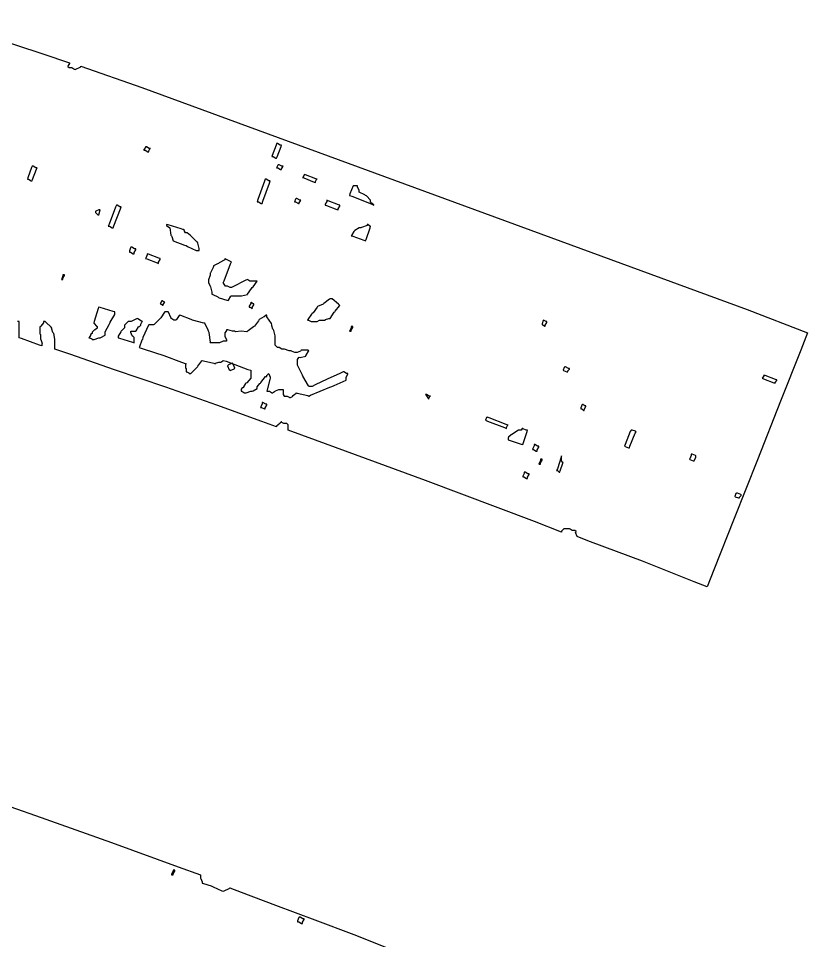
# Model space of a CAD drawing. Extents: x 54 to 303, y 49 to 296.
# Drawn here: x 284.85 to 302.05, y 259.63 to 279.73 of the extents above; entities that cross this region are included whole.
import ezdxf

# ---------------------------------------------------------------- set-up
doc = ezdxf.new("R2010")
doc.units = 0
doc.header["$MEASUREMENT"] = 0

msp = doc.modelspace()

# ---------------------------------------------------------------- linework, layer by layer
at = {"color": 7}
for points in [[(283.034, 279.731), (285.379, 278.959), (285.962, 278.765), (285.962, 278.748), (285.935, 278.704), (285.926, 278.694), (285.926, 278.686), (285.952, 278.658), (285.962, 278.658), (285.997, 278.658), (286.013, 278.658), (286.057, 278.634), (286.067, 278.624), (286.085, 278.616), (286.209, 278.675), (286.209, 278.694), (287.54, 278.227), (300.734, 273.386), (302.048, 272.874), (301.901, 272.501), (301.458, 271.384), (300.954, 270.105), (300.45, 268.826), (300.009, 267.709), (299.861, 267.335), (299.579, 267.451), (298.45, 267.896), (297.32, 268.323), (297.039, 268.428), (297.029, 268.438), (296.993, 268.526), (297.003, 268.534), (297.003, 268.544), (296.977, 268.57), (296.969, 268.57), (296.933, 268.57), (296.915, 268.57), (296.871, 268.596), (296.863, 268.604), (296.835, 268.604), (296.776, 268.604), (296.756, 268.604), (296.738, 268.604), (296.686, 268.552), (296.686, 268.534), (296.095, 268.764), (293.718, 269.66), (291.324, 270.536), (290.725, 270.757), (290.725, 270.784), (290.725, 270.844), (290.725, 270.863), (290.725, 270.873), (290.697, 270.897), (290.689, 270.897), (290.653, 270.897), (290.635, 270.897), (290.591, 270.925), (290.583, 270.933), (290.573, 270.933), (290.548, 270.907), (290.548, 270.897), (290.548, 270.897), (290.477, 270.845), (290.477, 270.827), (290.152, 270.946), (289.176, 271.296), (288.06, 271.689), (286.943, 272.073), (285.968, 272.409), (285.644, 272.521), (285.644, 272.565), (285.644, 272.664), (285.644, 272.697), (285.644, 272.741), (285.618, 272.865), (285.61, 272.874), (285.6, 272.883), (285.574, 272.956), (285.574, 272.98), (285.564, 272.998), (285.449, 273.112), (285.433, 273.12), (285.397, 273.12), (285.397, 273.094), (285.335, 273.024), (285.327, 273.014), (285.317, 273.006), (285.317, 272.856), (285.327, 272.838), (285.327, 272.812), (285.327, 272.754), (285.327, 272.733), (285.335, 272.733), (285.37, 272.645), (285.361, 272.627), (285.361, 272.591), (285.308, 272.609), (284.92, 272.751), (284.868, 272.767), (284.868, 272.812), (284.868, 272.911), (284.868, 272.944), (284.868, 272.988), (284.868, 273.087), (284.868, 273.12), (284.832, 273.12)], [(283.56, 262.931), (285.221, 262.352), (286.88, 261.761), (288.334, 261.233), (288.819, 261.056), (288.819, 261.039), (288.819, 260.999), (288.819, 260.985), (288.827, 260.977), (288.855, 260.904), (288.855, 260.879), (288.881, 260.871), (289.048, 260.818), (289.065, 260.809), (289.092, 260.8), (289.286, 260.712), (289.314, 260.703), (289.33, 260.712), (289.445, 260.765), (289.454, 260.773), (289.702, 260.68), (290.449, 260.4), (291.306, 260.081), (292.162, 259.756), (292.91, 259.462)]]:
    msp.add_lwpolyline(points, dxfattribs=at)
for points in [[(287.584, 276.86), (287.61, 276.86), (287.669, 276.824), (287.69, 276.824), (287.69, 276.842), (287.716, 276.886), (287.726, 276.895), (287.698, 276.895), (287.639, 276.931), (287.62, 276.931), (287.62, 276.914), (287.584, 276.874), (287.584, 276.86)], [(290.372, 276.718), (290.398, 276.718), (290.456, 276.684), (290.477, 276.684), (290.485, 276.711), (290.573, 276.94), (290.583, 276.967), (290.555, 276.967), (290.496, 277.001), (290.477, 277.001), (290.467, 276.967), (290.38, 276.746), (290.372, 276.718)], [(285.044, 276.225), (285.071, 276.225), (285.13, 276.189), (285.151, 276.189), (285.159, 276.217), (285.247, 276.445), (285.257, 276.472), (285.229, 276.472), (285.17, 276.508), (285.151, 276.508), (285.133, 276.481), (285.053, 276.253), (285.044, 276.225)], [(290.477, 276.472), (290.503, 276.472), (290.562, 276.437), (290.583, 276.437), (290.583, 276.455), (290.609, 276.499), (290.619, 276.508), (290.591, 276.508), (290.532, 276.542), (290.513, 276.542), (290.503, 276.534), (290.477, 276.472), (290.477, 276.472)], [(291.042, 276.261), (291.068, 276.253), (291.297, 276.164), (291.324, 276.155), (291.324, 276.173), (291.349, 276.217), (291.358, 276.225), (291.332, 276.235), (291.104, 276.323), (291.078, 276.331), (291.078, 276.315), (291.05, 276.261), (291.042, 276.261)], [(290.054, 275.732), (290.08, 275.732), (290.139, 275.696), (290.16, 275.696), (290.176, 275.749), (290.318, 276.137), (290.336, 276.189), (290.309, 276.189), (290.249, 276.225), (290.23, 276.225), (290.212, 276.181), (290.07, 275.785), (290.054, 275.732)], [(292.064, 275.872), (292.117, 275.856), (292.54, 275.688), (292.593, 275.66), (292.593, 275.67), (292.567, 275.696), (292.559, 275.696), (292.549, 275.696), (292.523, 275.732), (292.523, 275.732), (292.523, 275.767), (292.435, 275.864), (292.417, 275.872), (292.399, 275.882), (292.276, 275.942), (292.276, 275.942), (292.276, 275.978), (292.24, 276.058), (292.24, 276.085), (292.206, 276.085), (292.17, 276.085), (292.143, 276.085), (292.072, 275.908), (292.064, 275.872)], [(286.808, 275.203), (286.834, 275.203), (286.894, 275.167), (286.915, 275.167), (286.931, 275.211), (287.073, 275.582), (287.091, 275.626), (287.063, 275.626), (287.004, 275.66), (286.985, 275.66), (286.967, 275.616), (286.825, 275.247), (286.808, 275.203)], [(290.865, 275.732), (290.891, 275.732), (290.951, 275.696), (290.971, 275.696), (290.971, 275.714), (290.996, 275.758), (291.006, 275.766), (290.98, 275.766), (290.92, 275.802), (290.901, 275.802), (290.891, 275.794), (290.865, 275.732), (290.865, 275.732)], [(291.535, 275.66), (291.561, 275.652), (291.79, 275.565), (291.817, 275.555), (291.817, 275.582), (291.853, 275.641), (291.853, 275.66), (291.826, 275.67), (291.597, 275.758), (291.571, 275.766), (291.571, 275.74), (291.535, 275.681), (291.535, 275.66)], [(286.632, 275.555), (286.604, 275.555), (286.534, 275.529), (286.526, 275.519), (286.526, 275.503), (286.578, 275.449), (286.596, 275.449), (286.604, 275.449), (286.632, 275.555), (286.632, 275.555)], [(288.079, 275.237), (288.079, 275.22), (288.149, 275.167), (288.149, 275.167), (288.149, 275.167), (288.174, 275.008), (288.183, 274.99), (288.192, 274.974), (288.219, 274.884), (288.219, 274.884), (288.219, 274.884), (288.466, 274.788), (288.502, 274.778), (288.536, 274.762), (288.723, 274.673), (288.785, 274.673), (288.785, 274.718), (288.757, 274.832), (288.749, 274.85), (288.739, 274.859), (288.624, 274.974), (288.608, 274.99), (288.598, 275), (288.525, 275.06), (288.502, 275.06), (288.492, 275.06), (288.466, 275.096), (288.466, 275.096), (288.466, 275.106), (288.44, 275.131), (288.432, 275.131), (288.396, 275.141), (288.113, 275.229), (288.079, 275.237), (288.079, 275.237), (288.079, 275.237), (288.079, 275.237)], [(292.453, 275.237), (292.453, 275.22), (292.329, 275.176), (292.312, 275.167), (292.276, 275.167), (292.179, 275.106), (292.17, 275.096), (292.161, 275.088), (292.108, 275), (292.1, 274.99), (292.135, 274.982), (292.381, 274.894), (292.417, 274.884), (292.425, 274.912), (292.513, 275.168), (292.523, 275.203), (292.505, 275.203), (292.465, 275.237), (292.453, 275.237)], [(287.267, 274.638), (287.293, 274.638), (287.353, 274.602), (287.373, 274.602), (287.373, 274.629), (287.408, 274.689), (287.408, 274.708), (287.38, 274.708), (287.321, 274.744), (287.302, 274.744), (287.292, 274.727), (287.267, 274.661), (287.267, 274.638)], [(287.62, 274.497), (287.646, 274.489), (287.875, 274.4), (287.903, 274.391), (287.903, 274.418), (287.937, 274.478), (287.937, 274.497), (287.909, 274.507), (287.681, 274.593), (287.654, 274.602), (287.654, 274.575), (287.628, 274.507), (287.62, 274.497)], [(288.995, 274.002), (288.995, 273.976), (289.021, 273.906), (289.031, 273.896), (289.039, 273.88), (289.065, 273.76), (289.065, 273.72), (289.083, 273.711), (289.198, 273.659), (289.208, 273.649), (289.224, 273.641), (289.392, 273.589), (289.418, 273.579), (289.427, 273.589), (289.48, 273.677), (289.49, 273.685), (289.534, 273.685), (289.633, 273.685), (289.667, 273.685), (289.711, 273.685), (289.843, 273.711), (289.843, 273.72), (289.843, 273.72), (289.93, 273.845), (289.947, 273.862), (289.965, 273.88), (290.054, 274.002), (290.054, 274.002), (290.054, 274.002), (290, 274.002), (289.983, 274.002), (289.983, 274.002), (289.93, 274.002), (289.913, 274.002), (289.895, 274.002), (289.851, 274.03), (289.843, 274.038), (289.807, 274.022), (289.524, 273.88), (289.49, 273.862), (289.462, 273.862), (289.403, 273.896), (289.384, 273.896), (289.366, 273.896), (289.322, 273.959), (289.314, 273.968), (289.33, 274.012), (289.472, 274.381), (289.49, 274.425), (289.472, 274.435), (289.356, 274.489), (289.348, 274.497), (289.348, 274.471), (289.224, 274.4), (289.208, 274.391), (289.19, 274.382), (289.101, 274.337), (289.101, 274.321), (289.092, 274.303), (289.039, 274.188), (289.031, 274.179), (289.031, 274.134), (288.995, 274.035), (288.995, 274.002)], [(285.786, 274.038), (285.82, 274.038), (285.82, 274.066), (285.856, 274.125), (285.856, 274.144), (285.82, 274.144), (285.82, 274.118), (285.794, 274.056), (285.786, 274.038)], [(286.526, 272.944), (286.508, 272.944), (286.456, 272.892), (286.456, 272.874), (286.456, 272.865), (286.42, 272.838), (286.42, 272.838), (286.42, 272.821), (286.393, 272.777), (286.385, 272.767), (286.402, 272.767), (286.446, 272.743), (286.456, 272.733), (286.5, 272.733), (286.599, 272.767), (286.632, 272.767), (286.649, 272.777), (286.738, 272.822), (286.738, 272.838), (286.738, 272.9), (286.826, 273.06), (286.844, 273.086), (286.852, 273.112), (286.949, 273.278), (286.949, 273.333), (286.913, 273.342), (286.631, 273.43), (286.596, 273.439), (286.586, 273.404), (286.5, 273.122), (286.492, 273.086), (286.5, 273.078), (286.552, 273.024), (286.562, 273.014), (286.562, 272.98), (286.562, 272.98), (286.534, 272.954), (286.526, 272.944)], [(287.937, 273.509), (287.953, 273.509), (287.998, 273.483), (288.007, 273.473), (288.007, 273.491), (288.034, 273.535), (288.043, 273.543), (288.025, 273.543), (287.981, 273.571), (287.973, 273.579), (287.973, 273.579), (287.945, 273.518), (287.937, 273.509)], [(289.877, 273.439), (289.894, 273.439), (289.938, 273.412), (289.947, 273.403), (289.947, 273.43), (289.983, 273.49), (289.983, 273.509), (289.965, 273.509), (289.921, 273.535), (289.913, 273.543), (289.913, 273.517), (289.877, 273.459), (289.877, 273.439)], [(291.641, 273.615), (291.632, 273.607), (291.509, 273.518), (291.501, 273.509), (291.491, 273.5), (291.367, 273.448), (291.358, 273.439), (291.358, 273.439), (291.27, 273.315), (291.254, 273.297), (291.236, 273.28), (291.156, 273.166), (291.148, 273.156), (291.174, 273.156), (291.233, 273.12), (291.254, 273.12), (291.28, 273.12), (291.338, 273.12), (291.358, 273.12), (291.358, 273.12), (291.412, 273.156), (291.43, 273.156), (291.457, 273.156), (291.514, 273.156), (291.535, 273.156), (291.543, 273.166), (291.616, 273.19), (291.641, 273.19), (291.641, 273.19), (291.729, 273.324), (291.747, 273.333), (291.755, 273.351), (291.844, 273.465), (291.853, 273.473), (291.826, 273.5), (291.687, 273.615), (291.641, 273.615)], [(288.502, 272.204), (288.492, 272.196), (288.492, 272.107), (288.502, 272.098), (288.502, 272.098), (288.502, 272.045), (288.502, 272.028), (288.519, 272.028), (288.563, 272.001), (288.572, 271.992), (288.608, 271.992), (288.608, 271.992), (288.731, 272.116), (288.749, 272.132), (288.757, 272.15), (288.845, 272.266), (288.855, 272.274), (288.881, 272.266), (289.11, 272.214), (289.137, 272.204), (289.145, 272.214), (289.217, 272.238), (289.242, 272.238), (289.26, 272.238), (289.304, 272.266), (289.314, 272.274), (289.374, 272.258), (289.851, 272.08), (289.913, 272.062), (289.913, 272.062), (289.913, 271.957), (289.913, 271.921), (289.913, 271.887), (289.824, 271.789), (289.807, 271.779), (289.797, 271.771), (289.745, 271.684), (289.737, 271.675), (289.727, 271.675), (289.701, 271.648), (289.701, 271.639), (289.701, 271.603), (289.717, 271.603), (289.761, 271.578), (289.771, 271.569), (289.815, 271.569), (289.915, 271.603), (289.947, 271.603), (289.965, 271.613), (290.054, 271.66), (290.054, 271.675), (290.054, 271.701), (290.114, 271.771), (290.124, 271.779), (290.132, 271.797), (290.231, 271.921), (290.266, 271.921), (290.266, 271.956), (290.274, 271.956), (290.3, 271.984), (290.3, 271.992), (290.309, 271.984), (290.336, 271.911), (290.336, 271.885), (290.327, 271.859), (290.274, 271.631), (290.266, 271.603), (290.3, 271.603), (290.318, 271.603), (290.362, 271.578), (290.372, 271.569), (290.388, 271.569), (290.432, 271.595), (290.442, 271.603), (290.45, 271.613), (290.523, 271.639), (290.548, 271.639), (290.583, 271.639), (290.619, 271.639), (290.619, 271.613), (290.619, 271.554), (290.619, 271.533), (290.619, 271.533), (290.643, 271.498), (290.653, 271.498), (290.689, 271.498), (290.705, 271.498), (290.75, 271.472), (290.759, 271.463), (290.776, 271.463), (290.82, 271.49), (290.829, 271.498), (290.829, 271.508), (290.865, 271.533), (290.865, 271.533), (290.865, 271.533), (290.901, 271.56), (290.901, 271.569), (290.927, 271.56), (291.156, 271.508), (291.182, 271.498), (291.217, 271.516), (291.633, 271.693), (291.677, 271.709), (291.729, 271.727), (291.994, 271.847), (291.994, 271.885), (291.994, 271.913), (292.03, 271.972), (292.03, 271.992), (292.002, 271.992), (291.943, 272.028), (291.924, 272.028), (291.852, 271.993), (291.575, 271.869), (291.314, 271.745), (291.254, 271.709), (291.218, 271.709), (291.182, 271.709), (291.173, 271.719), (291.05, 271.93), (291.042, 271.956), (291.024, 271.984), (290.935, 272.175), (290.935, 272.238), (290.935, 272.274), (290.935, 272.292), (290.962, 272.336), (290.971, 272.344), (290.988, 272.336), (291.112, 272.369), (291.112, 272.38), (291.12, 272.39), (291.173, 272.477), (291.182, 272.485), (291.164, 272.495), (291.014, 272.495), (291.006, 272.485), (290.996, 272.477), (290.925, 272.451), (290.901, 272.451), (290.873, 272.451), (290.803, 272.477), (290.795, 272.485), (290.751, 272.485), (290.652, 272.521), (290.619, 272.521), (290.591, 272.521), (290.532, 272.557), (290.513, 272.557), (290.495, 272.557), (290.442, 272.61), (290.442, 272.627), (290.442, 272.627), (290.442, 272.733), (290.442, 272.767), (290.442, 272.812), (290.415, 272.927), (290.406, 272.944), (290.397, 272.954), (290.372, 273.027), (290.372, 273.05), (290.362, 273.078), (290.266, 273.226), (290.266, 273.226), (290.266, 273.262), (290.248, 273.262), (290.208, 273.226), (290.196, 273.226), (290.196, 273.226), (290.098, 273.166), (290.09, 273.156), (290.08, 273.14), (289.991, 273.024), (289.983, 273.014), (289.974, 273.006), (289.859, 272.919), (289.843, 272.91), (289.825, 272.901), (289.701, 272.91), (289.701, 272.91), (289.701, 272.91), (289.577, 272.901), (289.56, 272.91), (289.516, 272.91), (289.417, 272.944), (289.384, 272.944), (289.384, 272.927), (289.356, 272.883), (289.348, 272.874), (289.348, 272.838), (289.348, 272.803), (289.384, 272.725), (289.384, 272.697), (289.348, 272.697), (289.312, 272.697), (289.234, 272.661), (289.208, 272.661), (289.208, 272.661), (289.1, 272.661), (289.065, 272.661), (289.031, 272.661), (289.039, 272.671), (289.004, 272.883), (288.995, 272.91), (288.986, 272.936), (288.913, 273.086), (288.889, 273.086), (288.863, 273.096), (288.669, 273.148), (288.642, 273.156), (288.615, 273.166), (288.386, 273.254), (288.36, 273.262), (288.35, 273.254), (288.298, 273.166), (288.29, 273.156), (288.255, 273.156), (288.237, 273.156), (288.192, 273.182), (288.183, 273.19), (288.174, 273.208), (288.122, 273.324), (288.113, 273.333), (288.079, 273.333), (288.043, 273.333), (288.034, 273.324), (287.953, 273.2), (287.937, 273.19), (287.927, 273.174), (287.805, 273.06), (287.796, 273.05), (287.769, 273.05), (287.71, 273.05), (287.69, 273.05), (287.681, 273.042), (287.558, 272.777), (287.55, 272.733), (287.54, 272.715), (287.486, 272.574), (287.478, 272.557), (287.593, 272.522), (288.016, 272.38), (288.404, 272.24), (288.502, 272.204)], [(287.444, 273.19), (287.426, 273.182), (287.306, 273.12), (287.267, 273.12), (287.24, 273.12), (287.161, 273.042), (287.161, 273.014), (287.161, 272.988), (287.099, 272.919), (287.091, 272.91), (287.081, 272.901), (287.021, 272.802), (287.021, 272.767), (287.055, 272.759), (287.338, 272.671), (287.373, 272.661), (287.373, 272.697), (287.373, 272.697), (287.373, 272.733), (287.373, 272.733), (287.373, 272.767), (287.373, 272.777), (287.346, 272.803), (287.338, 272.803), (287.328, 272.813), (287.302, 272.886), (287.302, 272.91), (287.328, 272.91), (287.387, 272.91), (287.408, 272.91), (287.416, 272.919), (287.468, 273.006), (287.478, 273.014), (287.486, 273.014), (287.514, 273.042), (287.514, 273.05), (287.514, 273.068), (287.54, 273.112), (287.55, 273.12), (287.532, 273.13), (287.452, 273.182), (287.444, 273.19)], [(296.263, 273.05), (296.28, 273.05), (296.324, 273.024), (296.333, 273.014), (296.333, 273.042), (296.369, 273.101), (296.369, 273.12), (296.351, 273.12), (296.306, 273.148), (296.297, 273.156), (296.288, 273.148), (296.263, 273.075), (296.263, 273.05)], [(292.064, 272.91), (292.1, 272.91), (292.1, 272.936), (292.136, 272.995), (292.136, 273.014), (292.1, 273.014), (292.1, 272.988), (292.072, 272.919), (292.064, 272.91)], [(289.524, 272.204), (289.515, 272.214), (289.427, 272.178), (289.418, 272.168), (289.409, 272.16), (289.445, 272.072), (289.454, 272.062), (289.462, 272.054), (289.55, 272.089), (289.56, 272.098), (289.568, 272.107), (289.533, 272.196), (289.524, 272.204)], [(296.722, 272.062), (296.73, 272.054), (296.802, 272.028), (296.827, 272.028), (296.827, 272.045), (296.863, 272.086), (296.863, 272.098), (296.835, 272.098), (296.776, 272.132), (296.756, 272.132), (296.747, 272.124), (296.722, 272.062), (296.722, 272.062)], [(301.06, 271.885), (301.086, 271.877), (301.315, 271.789), (301.342, 271.779), (301.342, 271.797), (301.378, 271.839), (301.378, 271.851), (301.351, 271.861), (301.122, 271.948), (301.096, 271.956), (301.096, 271.939), (301.068, 271.895), (301.06, 271.885)], [(293.794, 271.427), (293.794, 271.445), (293.818, 271.49), (293.828, 271.498), (293.802, 271.498), (293.743, 271.533), (293.723, 271.533), (293.732, 271.525), (293.784, 271.436), (293.794, 271.427)], [(290.124, 271.25), (290.15, 271.25), (290.209, 271.216), (290.23, 271.216), (290.23, 271.243), (290.266, 271.303), (290.266, 271.322), (290.238, 271.322), (290.179, 271.356), (290.16, 271.356), (290.16, 271.33), (290.132, 271.26), (290.124, 271.25)], [(297.109, 271.216), (297.126, 271.216), (297.166, 271.18), (297.179, 271.18), (297.179, 271.207), (297.215, 271.267), (297.215, 271.286), (297.197, 271.286), (297.153, 271.314), (297.145, 271.322), (297.135, 271.314), (297.109, 271.241), (297.109, 271.216)], [(295.028, 270.969), (295.073, 270.951), (295.443, 270.811), (295.487, 270.793), (295.487, 270.811), (295.512, 270.855), (295.522, 270.863), (295.477, 270.881), (295.107, 271.023), (295.063, 271.04), (295.053, 271.031), (295.028, 270.969), (295.028, 270.969)], [(295.84, 270.793), (295.83, 270.793), (295.804, 270.757), (295.804, 270.757), (295.751, 270.757), (295.6, 270.661), (295.592, 270.651), (295.592, 270.651), (295.53, 270.599), (295.522, 270.581), (295.522, 270.545), (295.548, 270.536), (295.804, 270.45), (295.84, 270.44), (295.848, 270.466), (295.935, 270.722), (295.945, 270.757), (295.918, 270.757), (295.848, 270.784), (295.84, 270.793)], [(298.061, 270.404), (298.07, 270.396), (298.143, 270.368), (298.167, 270.368), (298.176, 270.404), (298.292, 270.687), (298.31, 270.721), (298.3, 270.731), (298.227, 270.757), (298.203, 270.757), (298.185, 270.722), (298.07, 270.44), (298.061, 270.404)], [(296.051, 270.334), (296.077, 270.334), (296.136, 270.298), (296.157, 270.298), (296.157, 270.325), (296.193, 270.385), (296.193, 270.404), (296.165, 270.404), (296.106, 270.44), (296.087, 270.44), (296.087, 270.414), (296.059, 270.352), (296.051, 270.334)], [(299.472, 270.122), (299.481, 270.113), (299.554, 270.087), (299.579, 270.087), (299.587, 270.097), (299.615, 270.169), (299.615, 270.192), (299.605, 270.202), (299.532, 270.228), (299.508, 270.228), (299.508, 270.202), (299.481, 270.131), (299.472, 270.122)], [(296.193, 270.015), (296.227, 270.015), (296.227, 270.043), (296.263, 270.103), (296.263, 270.122), (296.227, 270.122), (296.227, 270.095), (296.201, 270.033), (296.193, 270.015)], [(296.58, 269.875), (296.596, 269.875), (296.636, 269.839), (296.65, 269.839), (296.659, 269.867), (296.712, 270.035), (296.722, 270.051), (296.712, 270.051), (296.686, 270.087), (296.686, 270.087), (296.686, 270.113), (296.686, 270.173), (296.686, 270.192), (296.677, 270.166), (296.596, 269.911), (296.58, 269.875)], [(295.84, 269.735), (295.866, 269.735), (295.924, 269.699), (295.945, 269.699), (295.945, 269.726), (295.981, 269.785), (295.981, 269.805), (295.953, 269.805), (295.894, 269.839), (295.874, 269.839), (295.874, 269.813), (295.84, 269.755), (295.84, 269.735)], [(300.46, 269.31), (300.469, 269.302), (300.542, 269.276), (300.567, 269.276), (300.567, 269.294), (300.603, 269.333), (300.603, 269.346), (300.593, 269.355), (300.52, 269.382), (300.496, 269.382), (300.487, 269.373), (300.46, 269.31), (300.46, 269.31)], [(288.183, 261.056), (288.219, 261.056), (288.219, 261.083), (288.255, 261.142), (288.255, 261.162), (288.219, 261.162), (288.219, 261.136), (288.183, 261.076), (288.183, 261.056)], [(290.935, 260.033), (290.962, 260.033), (291.021, 259.997), (291.042, 259.997), (291.042, 260.025), (291.078, 260.084), (291.078, 260.103), (291.05, 260.103), (290.991, 260.138), (290.971, 260.138), (290.962, 260.13), (290.935, 260.058), (290.935, 260.033)]]:
    msp.add_lwpolyline(points, close=True, dxfattribs=at)

doc.saveas('drawing.dxf')
